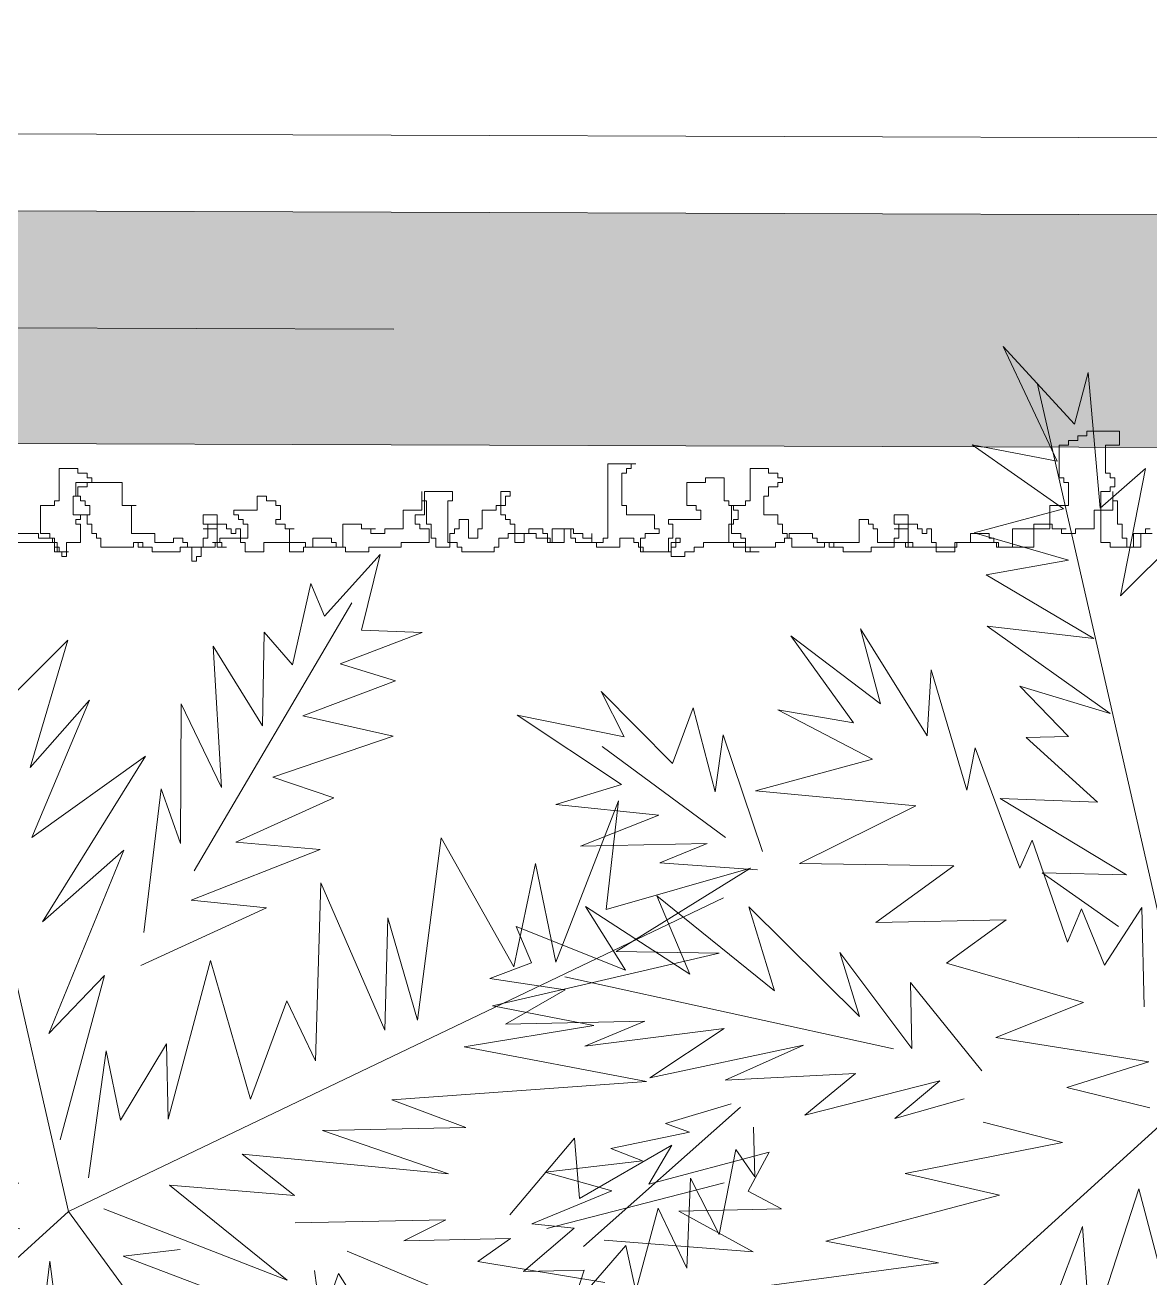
# Model space of a CAD drawing. Header units: metres. Extents: x -8.2 to 55.7, y -13.8 to 30.8.
# Drawn here: x 20.196 to 20.921, y 20.847 to 21.654 of the extents above; entities that cross this region are included whole.
import ezdxf

# ---------------------------------------------------------------- set-up
doc = ezdxf.new("R2010")
doc.units = ezdxf.units.M
doc.header["$LTSCALE"] = 0.001
doc.linetypes.add('CENTER', pattern=[50.8, 31.75, -6.35, 6.35, -6.35])
doc.layers.get('0').update_dxf_attribs({"lineweight": 13, "true_color": 0x000000})
for name, color, linetype, lineweight, true_color in [('Jach-Anotaciones-Hatch-Lum100%', 7, 'Continuous', 13, 0x000000), ('Jach-Anotaciones-Hatch-Lum30%', 7, 'Continuous', 13, 0xb3b3b3), ('JACH-Anotaciones-Lineas-EJES', 7, 'CENTER', 18, 0x666666), ('JACH-Arq-Lineas-Piso', 7, 'Continuous', 13, 0x404040), ('JACH-ArqPaisaje-Vegetación', 9, 'Continuous', 13, 0x808080)]:
    doc.layers.add(name, color=color, linetype=linetype, lineweight=lineweight, true_color=true_color)

# ---------------------------------------------------------------- blocks, each defined once
blk = doc.blocks.new('A$C6CAA186E')
at = {"color": 0}
for p, q in [((0.5885, 1.7324), (0.6502, 1.6011)), ((0.6703, 1.6436), (0.5885, 1.7324)), ((0.6859, 1.7029), (0.6703, 1.6436)), ((0.6997, 1.5475), (0.6859, 1.7029)), ((0.8121, 0.8804), (0.6272, 1.6911)), ((1.1056, 1.5624), (1.1693, 1.6332)), ((1.1693, 1.6332), (1.148, 1.5465)), ((0.553, 1.6201), (0.6577, 1.5466)), ((0.6502, 1.6011), (0.553, 1.6201)), ((1.0689, 1.5069), (1.09, 1.6)), ((1.09, 1.6), (1.1056, 1.5624)), ((0.7514, 1.5928), (0.6997, 1.5475)), ((0.7229, 1.4469), (0.7514, 1.5928)), ((0.9561, 1.2709), (1.1368, 1.5778)), ((0.6577, 1.5466), (0.5552, 1.5191)), ((1.0346, 1.4368), (1.0365, 1.5441)), ((1.0365, 1.5441), (1.0689, 1.5069)), ((1.2175, 1.5438), (1.1235, 1.5081)), ((1.148, 1.5465), (1.2175, 1.5438)), ((0.8115, 1.5351), (0.7229, 1.4469)), ((0.7684, 1.389), (0.8115, 1.5351)), ((0.9877, 1.3663), (0.9779, 1.5281)), ((0.9779, 1.5281), (1.0346, 1.4368)), ((0.5552, 1.5191), (0.6631, 1.4878)), ((1.1235, 1.5081), (1.1871, 1.4884)), ((0.6631, 1.4878), (0.5688, 1.471)), ((1.1871, 1.4884), (1.0806, 1.4483)), ((0.5688, 1.471), (0.6924, 1.3979)), ((0.8362, 1.4662), (0.7684, 1.389)), ((0.7701, 1.3091), (0.8362, 1.4662)), ((0.9407, 1.3022), (0.9415, 1.4621)), ((0.9415, 1.4621), (0.9877, 1.3663)), ((1.0806, 1.4483), (1.1842, 1.4252)), ((1.1842, 1.4252), (1.0464, 1.3781)), ((0.5012, 1.2865), (0.4249, 1.409)), ((0.4249, 1.409), (0.4478, 1.3232)), ((0.5701, 1.4121), (0.7111, 1.312)), ((0.6924, 1.3979), (0.5701, 1.4121)), ((0.3451, 1.401), (0.4167, 1.3015)), ((0.4478, 1.3232), (0.3451, 1.401)), ((0.9006, 1.4023), (0.7701, 1.3091)), ((0.7826, 1.2125), (0.9006, 1.4023)), ((1.0464, 1.3781), (1.1163, 1.3543)), ((0.8986, 1.2003), (0.9183, 1.3648)), ((0.9183, 1.3648), (0.9407, 1.3022)), ((0.5059, 1.3623), (0.5012, 1.2865)), ((0.5467, 1.2243), (0.5059, 1.3623)), ((1.1163, 1.3543), (1.0038, 1.3035)), ((1.4425, 1.3508), (1.3707, 1.1662)), ((1.4284, 1.2263), (1.4425, 1.3508)), ((0.1277, 1.3374), (0.2094, 1.255)), ((0.154, 1.2854), (0.1277, 1.3374)), ((0.6073, 1.3435), (0.6632, 1.2857)), ((0.7111, 1.312), (0.6073, 1.3435)), ((0.0314, 1.3101), (0.154, 1.2854)), ((0.151, 1.2306), (0.0314, 1.3101)), ((0.2094, 1.255), (0.2333, 1.3187)), ((0.2333, 1.3187), (0.2585, 1.2224)), ((0.3301, 1.3165), (0.4386, 1.2599)), ((0.4167, 1.3015), (0.3301, 1.3165)), ((1.2393, 1.3086), (1.2122, 1.0996)), ((1.3224, 1.1609), (1.2393, 1.3086)), ((0.8756, 1.2945), (0.7826, 1.2125)), ((0.7896, 1.0843), (0.8756, 1.2945)), ((1.1007, 1.2951), (0.9526, 1.2372)), ((1.0038, 1.3035), (1.1007, 1.2951)), ((0.2585, 1.2224), (0.2676, 1.2878)), ((0.2676, 1.2878), (0.3125, 1.1541)), ((0.6632, 1.2857), (0.6149, 1.2847)), ((0.6149, 1.2847), (0.6964, 1.2107)), ((1.3473, 1.2793), (1.3224, 1.1609)), ((1.3707, 1.1662), (1.3473, 1.2793)), ((0.2701, 1.17), (0.129, 1.2743)), ((0.5562, 1.2729), (0.5467, 1.2243)), ((0.6075, 1.1351), (0.5562, 1.2729)), ((1.5936, 1.274), (1.4284, 1.2263)), ((1.4399, 1.1782), (1.5936, 1.274)), ((0.4386, 1.2599), (0.3047, 1.2234)), ((1.1015, 1.2572), (1.0954, 1.053)), ((1.1746, 1.0883), (1.1015, 1.2572)), ((0.8121, 0.8804), (1.5628, 1.2397)), ((0.9526, 1.2372), (1.039, 1.2285)), ((0.0757, 1.208), (0.151, 1.2306)), ((0.3047, 1.2234), (0.4882, 1.2062)), ((1.039, 1.2285), (0.8952, 1.1623)), ((0.1938, 1.1958), (0.0757, 1.208)), ((0.4882, 1.2062), (0.3549, 1.1403)), ((0.5848, 1.2146), (0.7298, 1.1272)), ((0.6964, 1.2107), (0.5848, 1.2146)), ((1.1782, 1.2168), (1.1746, 1.0883)), ((1.2122, 1.0996), (1.1782, 1.2168)), ((0.1041, 1.1602), (0.1938, 1.1958)), ((1.5578, 1.1765), (1.4399, 1.1782)), ((0.2492, 1.1633), (0.1041, 1.1602)), ((0.195, 1.1411), (0.2492, 1.1633)), ((0.6216, 1.167), (0.6075, 1.1351)), ((0.662, 1.05), (0.6216, 1.167)), ((0.9751, 1.1682), (0.9264, 0.9862)), ((1.0206, 1.0093), (0.9751, 1.1682)), ((1.2981, 1.1162), (1.5578, 1.1765)), ((0.8534, 1.1509), (0.7896, 1.0843)), ((0.8027, 0.9625), (0.8534, 1.1509)), ((0.3067, 1.1329), (0.195, 1.1411)), ((0.3549, 1.1403), (0.5317, 1.1377)), ((0.5317, 1.1377), (0.4426, 1.0727)), ((0.7298, 1.1272), (0.6329, 1.1294)), ((0.6329, 1.1294), (0.7205, 1.0681)), ((1.0624, 1.1217), (1.0206, 1.0093)), ((1.0954, 1.053), (1.0624, 1.1217)), ((1.4144, 1.0934), (1.2981, 1.1162)), ((0.1916, 1.1031), (0.2293, 1.0134)), ((0.3265, 0.9945), (0.1916, 1.1031)), ((1.2655, 1.0692), (1.4144, 1.0934)), ((0.2293, 1.0134), (0.1098, 1.0909)), ((0.1098, 1.0909), (0.1555, 1.0182)), ((0.2971, 1.0906), (0.3265, 0.9945)), ((0.4239, 0.965), (0.2971, 1.0906)), ((0.678, 1.0882), (0.662, 1.05)), ((0.7046, 1.0236), (0.678, 1.0882)), ((0.7474, 1.0897), (0.7046, 1.0236)), ((0.7498, 0.9761), (0.7474, 1.0897)), ((0.0303, 1.0681), (0.048, 1.0264)), ((0.1555, 1.0182), (0.0303, 1.0681)), ((0.4426, 1.0727), (0.592, 1.0759)), ((0.592, 1.0759), (0.5236, 1.026)), ((0.8552, 1.0647), (0.8352, 0.919)), ((0.8717, 0.9851), (0.8552, 1.0647)), ((0.9245, 1.0725), (0.8717, 0.9851)), ((0.9264, 0.9862), (0.9245, 1.0725)), ((1.4747, 1.0295), (1.2655, 1.0692)), ((0.4836, 0.9284), (0.4013, 1.0382)), ((0.4013, 1.0382), (0.4239, 0.965)), ((0.048, 1.0264), (0, 1.0085)), ((0.5236, 1.026), (0.6803, 0.981)), ((1.1826, 1.0085), (1.4747, 1.0295)), ((0, 1.0085), (0.0866, 0.9957)), ((0.4626, 0.9279), (0.0862, 1.0104)), ((1.2675, 0.9767), (1.1826, 1.0085)), ((0.0866, 0.9957), (0.0179, 0.9563)), ((0.482, 1.0041), (0.4836, 0.9284)), ((0.5641, 0.9027), (0.482, 1.0041)), ((0.6803, 0.981), (0.5801, 0.941)), ((1.1034, 0.9732), (1.2675, 0.9767)), ((1.2475, 0.9236), (1.1034, 0.9732)), ((1.318, 0.8767), (1.3919, 0.9646)), ((1.3919, 0.9646), (1.3976, 0.8953)), ((0.0179, 0.9563), (0.1778, 0.9597)), ((0.1778, 0.9597), (0.109, 0.9309)), ((0.109, 0.9309), (0.2685, 0.9511)), ((0.2685, 0.9511), (0.1834, 0.8946)), ((1.3976, 0.8953), (1.5036, 0.9565)), ((1.5036, 0.9565), (1.4772, 0.9117)), ((1.4772, 0.9117), (1.6153, 0.9483)), ((1.6153, 0.9483), (1.591, 0.9036)), ((0.5801, 0.941), (0.7554, 0.9131)), ((1.0114, 0.946), (1.2475, 0.9236)), ((1.0713, 0.8988), (1.0114, 0.946)), ((0.1834, 0.8946), (0.3594, 0.932)), ((0.3594, 0.932), (0.2697, 0.8922)), ((0.7554, 0.9131), (0.6613, 0.8838)), ((0.928, 0.9105), (1.0713, 0.8988)), ((1.0629, 0.8019), (0.928, 0.9105)), ((1.3604, 0.8608), (1.5634, 0.9135)), ((0.2697, 0.8922), (0.419, 0.8996)), ((0.419, 0.8996), (0.3611, 0.8521)), ((0.3611, 0.8521), (0.5159, 0.8912)), ((0.5159, 0.8912), (0.4643, 0.848)), ((1.591, 0.9036), (1.6293, 0.8834)), ((0.8121, 0.8804), (0.1853, 0.3118)), ((0.6613, 0.8838), (0.7565, 0.8605)), ((0.8121, 0.8804), (1.2074, 0.3399)), ((0.8528, 0.8836), (1.0629, 0.8019)), ((1.6293, 0.8834), (1.5115, 0.8809)), ((1.5115, 0.8809), (1.5967, 0.8343)), ((0.2766, 0.865), (0.2013, 0.8424)), ((0.4643, 0.848), (0.5437, 0.8707)), ((1.072, 0.8673), (1.2445, 0.871)), ((1.2445, 0.871), (1.1966, 0.8468)), ((0.2872, 0.8611), (0.1076, 0.7015)), ((1.1966, 0.8468), (1.3186, 0.8494)), ((1.3186, 0.8494), (1.2812, 0.8233)), ((1.5967, 0.8343), (1.4259, 0.8475)), ((0.2013, 0.8424), (0.2289, 0.8325)), ((0.3037, 0.7814), (0.3024, 0.8382)), ((0.5654, 0.8438), (0.6563, 0.8205)), ((0.875, 0.8294), (0.9401, 0.8371)), ((1.1316, 0.8349), (1.5053, 0.6787)), ((0.2289, 0.8325), (0.1388, 0.8137)), ((0.6563, 0.8205), (0.4761, 0.7851)), ((0.7712, 0.6631), (0.791, 0.8234)), ((0.791, 0.8234), (0.8037, 0.7206)), ((1.0214, 0.7736), (0.875, 0.8294)), ((1.2812, 0.8233), (1.427, 0.7991)), ((0.1388, 0.8137), (0.1749, 0.7997)), ((0.263, 0.7153), (0.2819, 0.8125)), ((0.2819, 0.8125), (0.3037, 0.7814)), ((1.1018, 0.7543), (1.0942, 0.813)), ((1.1216, 0.8094), (1.1018, 0.7543)), ((1.1826, 0.7139), (1.1216, 0.8094)), ((0.1749, 0.7997), (0.0637, 0.7868)), ((0.0637, 0.7868), (0.1399, 0.7653)), ((0.2259, 0.6767), (0.23, 0.7799)), ((0.23, 0.7799), (0.263, 0.7153)), ((0.4761, 0.7851), (0.584, 0.7601)), ((0.1399, 0.7653), (0.0481, 0.7276)), ((0.6885, 0.5961), (0.7437, 0.7677)), ((0.7437, 0.7677), (0.7712, 0.6631)), ((0.584, 0.7601), (0.3852, 0.7074)), ((0.1676, 0.6502), (0.1929, 0.7454)), ((0.1929, 0.7454), (0.2259, 0.6767)), ((0.0966, 0.7223), (0.0387, 0.6727)), ((0.0481, 0.7276), (0.0966, 0.7223)), ((0.6097, 0.5418), (0.6794, 0.7242)), ((0.6794, 0.7242), (0.6885, 0.5961)), ((0.3852, 0.7074), (0.5141, 0.6828)), ((0.0943, 0.6318), (0.1559, 0.7025)), ((0.1559, 0.7025), (0.1676, 0.6502)), ((0.5141, 0.6828), (0.2917, 0.6528)), ((0.0387, 0.6727), (0.1081, 0.6742)), ((0.1081, 0.6742), (0.0943, 0.6318))]:
    blk.add_line(p, q, dxfattribs=at)
blk = doc.blocks.new('A$C686239C3')
at = {"linetype": 'Continuous'}
for p, q in [((0.0357, 2.8177), (0.0357, 2.7818)), ((0.0437, 2.7938), (0.0676, 2.7938)), ((0.0437, 2.7858), (0.0437, 2.7938)), ((0.0676, 2.7938), (0.0676, 2.7818)), ((0.0277, 2.7818), (0.0277, 2.7698)), ((0.0357, 2.7818), (0.0277, 2.7818)), ((0.0277, 2.7778), (0.0317, 2.7778)), ((0.0277, 2.7698), (0.0277, 2.7778)), ((0.0317, 2.7818), (0.0397, 2.7818)), ((0.0317, 2.7778), (0.0317, 2.7818)), ((0.0397, 2.7858), (0.0437, 2.7858)), ((0.0397, 2.7818), (0.0397, 2.7858)), ((0.0676, 2.7818), (0.0716, 2.7818)), ((0.0716, 2.7818), (0.0716, 2.7778)), ((0.0716, 2.7778), (0.0995, 2.7778)), ((0.0995, 2.7778), (0.0995, 2.7618)), ((0.0596, 2.7658), (0.0596, 2.7538)), ((0.0756, 2.7658), (0.0596, 2.7658)), ((0.0756, 2.7618), (0.0756, 2.7658)), ((0.0836, 2.7618), (0.0756, 2.7618)), ((0.0836, 2.7538), (0.0836, 2.7618)), ((0.0955, 2.7618), (0.0955, 2.7538)), ((0.0995, 2.7618), (0.0955, 2.7618)), ((0.0397, 2.7458), (0.0397, 2.7418)), ((0.0437, 2.7458), (0.0397, 2.7458)), ((0.0437, 2.7498), (0.0437, 2.7458)), ((0.0516, 2.7498), (0.0437, 2.7498)), ((0.0516, 2.7538), (0.0516, 2.7498)), ((0.0596, 2.7538), (0.0516, 2.7538)), ((0.0875, 2.7538), (0.0836, 2.7538)), ((0.0875, 2.7498), (0.0875, 2.7538)), ((0.0915, 2.7498), (0.0875, 2.7498)), ((0.0915, 2.7538), (0.0915, 2.7498)), ((0.0955, 2.7538), (0.0915, 2.7538)), ((0.0317, 2.7418), (0.0317, 2.7138)), ((0.0397, 2.7418), (0.0317, 2.7418)), ((0.0317, 2.7138), (0.0357, 2.7138)), ((0.0357, 2.7138), (0.0357, 2.7098)), ((0.0317, 2.7098), (0.0317, 2.7058)), ((0.0357, 2.7098), (0.0317, 2.7098)), ((0.0317, 2.7098), (0.0357, 2.7098)), ((0.0317, 2.7058), (0.0317, 2.7098)), ((0.0317, 2.7058), (0.0317, 2.6978)), ((0.0357, 2.7058), (0.0317, 2.7058)), ((0.0357, 2.7098), (0.0357, 2.7058)), ((0.0277, 2.6978), (0.0277, 2.6739)), ((0.0317, 2.6978), (0.0277, 2.6978)), ((0.0277, 2.6739), (0.0317, 2.6739)), ((0.0317, 2.6739), (0.0317, 2.6539)), ((0.0317, 2.6539), (0.0397, 2.6539)), ((0.0397, 2.6539), (0.0397, 2.6499)), ((0.0397, 2.6499), (0.0476, 2.6499)), ((0.0476, 2.6539), (0.0476, 2.6499)), ((0.0476, 2.6499), (0.0476, 2.6539)), ((0.0476, 2.6499), (0.0516, 2.6499)), ((0.0476, 2.6419), (0.0476, 2.6499)), ((0.0476, 2.6499), (0.0516, 2.6499)), ((0.0516, 2.6539), (0.0596, 2.6539)), ((0.0516, 2.6499), (0.0516, 2.6539)), ((0.0516, 2.6499), (0.0516, 2.6419)), ((0.0596, 2.6539), (0.0596, 2.6419)), ((0.0317, 2.6419), (0.0317, 2.6339)), ((0.0357, 2.6419), (0.0317, 2.6419)), ((0.0317, 2.6379), (0.0357, 2.6379)), ((0.0317, 2.6339), (0.0317, 2.6379)), ((0.0357, 2.6459), (0.0357, 2.6419)), ((0.0357, 2.6419), (0.0357, 2.6459)), ((0.0357, 2.6419), (0.0476, 2.6419)), ((0.0357, 2.6379), (0.0357, 2.6419)), ((0.0516, 2.6419), (0.0357, 2.6419)), ((0.0516, 2.6419), (0.0516, 2.6339)), ((0.0596, 2.6419), (0.0516, 2.6419)), ((0.0437, 2.6299), (0.0437, 2.6259)), ((0.0476, 2.6299), (0.0437, 2.6299)), ((0.0476, 2.6339), (0.0476, 2.6299)), ((0.0516, 2.6339), (0.0476, 2.6339)), ((0.0277, 2.6179), (0.0277, 2.6019)), ((0.0357, 2.6179), (0.0277, 2.6179)), ((0.0357, 2.6219), (0.0357, 2.6179)), ((0.0476, 2.6219), (0.0357, 2.6219)), ((0.0437, 2.6259), (0.0476, 2.6259)), ((0.0476, 2.6259), (0.0476, 2.6219)), ((0.0277, 2.6019), (0.0357, 2.6019)), ((0.0357, 2.6019), (0.0357, 2.5659)), ((0.0317, 2.5659), (0.0317, 2.534)), ((0.0357, 2.5659), (0.0317, 2.5659)), ((0.0317, 2.534), (0.0516, 2.534)), ((0.0516, 2.534), (0.0516, 2.518)), ((0.0437, 2.51), (0.0437, 2.498)), ((0.0476, 2.51), (0.0437, 2.51)), ((0.0476, 2.518), (0.0476, 2.506)), ((0.0516, 2.518), (0.0476, 2.518)), ((0.0476, 2.506), (0.0476, 2.51)), ((0.0437, 2.498), (0.0476, 2.498)), ((0.0476, 2.498), (0.0476, 2.482)), ((0.0476, 2.482), (0.0636, 2.482)), ((0.0636, 2.482), (0.0636, 2.466)), ((0.0636, 2.466), (0.0796, 2.466)), ((0.0716, 2.466), (0.0716, 2.462)), ((0.0796, 2.466), (0.0716, 2.466)), ((0.0397, 2.458), (0.0397, 2.454)), ((0.0516, 2.458), (0.0397, 2.458)), ((0.0516, 2.462), (0.0516, 2.458)), ((0.0716, 2.462), (0.0516, 2.462)), ((0.0317, 2.454), (0.0317, 2.442)), ((0.0397, 2.454), (0.0317, 2.454)), ((0.0317, 2.442), (0.0437, 2.442)), ((0.0437, 2.442), (0.0437, 2.438)), ((0.0437, 2.438), (0.0476, 2.438)), ((0.0476, 2.438), (0.0476, 2.434)), ((0.0476, 2.434), (0.0556, 2.434)), ((0.0556, 2.434), (0.0556, 2.426)), ((0.0397, 2.426), (0.0397, 2.418)), ((0.0556, 2.426), (0.0397, 2.426)), ((0.0397, 2.418), (0.0476, 2.418)), ((0.0476, 2.418), (0.0476, 2.4141)), ((0.0476, 2.4141), (0.0636, 2.4141)), ((0.0636, 2.4141), (0.0636, 2.4021)), ((0.0636, 2.4021), (0.0676, 2.4021)), ((0.0676, 2.4021), (0.0676, 2.3941)), ((0.0516, 2.3901), (0.0516, 2.3861)), ((0.0556, 2.3901), (0.0516, 2.3901)), ((0.0556, 2.3941), (0.0556, 2.3901)), ((0.0596, 2.3941), (0.0556, 2.3941)), ((0.0596, 2.3981), (0.0596, 2.3941)), ((0.0796, 2.3981), (0.0596, 2.3981)), ((0.0676, 2.3941), (0.0756, 2.3941)), ((0.0756, 2.3941), (0.0756, 2.3901)), ((0.0756, 2.3901), (0.0796, 2.3901)), ((0.0796, 2.3901), (0.0796, 2.3981)), ((0.0357, 2.3861), (0.0357, 2.3781)), ((0.0516, 2.3861), (0.0357, 2.3861)), ((0.0357, 2.3781), (0.0437, 2.3781)), ((0.0437, 2.3781), (0.0437, 2.3741)), ((0.0437, 2.3741), (0.0476, 2.3741)), ((0.0476, 2.3741), (0.0476, 2.3621)), ((0.0357, 2.3581), (0.0357, 2.3541)), ((0.0437, 2.3581), (0.0357, 2.3581)), ((0.0437, 2.3621), (0.0437, 2.3581)), ((0.0476, 2.3621), (0.0437, 2.3621)), ((0.0357, 2.3541), (0.0476, 2.3541)), ((0.0476, 2.3541), (0.0476, 2.3381)), ((0.0397, 2.3381), (0.0397, 2.3341)), ((0.0476, 2.3381), (0.0397, 2.3381)), ((0.0357, 2.3341), (0.0357, 2.3101)), ((0.0397, 2.3341), (0.0357, 2.3341)), ((0.0357, 2.3101), (0.0397, 2.3101)), ((0.0397, 2.3101), (0.0397, 2.3061)), ((0.0397, 2.3061), (0.1035, 2.3061)), ((0.1035, 2.3061), (0.1035, 2.2822)), ((0.0676, 2.2941), (0.0676, 2.2901)), ((0.0955, 2.2941), (0.0676, 2.2941)), ((0.0955, 2.2901), (0.0955, 2.2941)), ((0.0596, 2.2901), (0.0596, 2.2662)), ((0.0676, 2.2901), (0.0596, 2.2901)), ((0.0995, 2.2901), (0.0955, 2.2901)), ((0.0995, 2.2862), (0.0995, 2.2901)), ((0.1035, 2.2862), (0.0995, 2.2862)), ((0.1035, 2.2822), (0.1035, 2.2862)), ((0.0277, 2.2782), (0.0277, 2.2542)), ((0.0397, 2.2782), (0.0277, 2.2782)), ((0.0397, 2.2742), (0.0397, 2.2782)), ((0.0437, 2.2742), (0.0397, 2.2742)), ((0.0437, 2.2622), (0.0437, 2.2742)), ((0.0476, 2.2622), (0.0437, 2.2622)), ((0.0476, 2.2662), (0.0476, 2.2622)), ((0.0596, 2.2662), (0.0476, 2.2662)), ((0.0277, 2.2542), (0.0397, 2.2542)), ((0.0397, 2.2542), (0.0397, 2.2502)), ((0.0397, 2.2502), (0.0516, 2.2502)), ((0.0516, 2.2542), (0.0556, 2.2542)), ((0.0516, 2.2502), (0.0516, 2.2542)), ((0.0556, 2.2542), (0.0556, 2.2262)), ((0.0636, 2.2302), (0.0676, 2.2302)), ((0.0636, 2.2262), (0.0636, 2.2302)), ((0.0676, 2.2382), (0.0875, 2.2382)), ((0.0676, 2.2302), (0.0676, 2.2382)), ((0.0875, 2.2382), (0.0875, 2.2222)), ((0.0556, 2.2262), (0.0636, 2.2262)), ((0.0875, 2.2222), (0.0915, 2.2222)), ((0.0915, 2.2222), (0.0915, 2.2062)), ((0.0317, 2.1982), (0.0317, 2.1622)), ((0.0357, 2.1982), (0.0317, 2.1982)), ((0.0357, 2.2022), (0.0357, 2.1982)), ((0.0516, 2.2022), (0.0357, 2.2022)), ((0.0516, 2.1982), (0.0516, 2.2022)), ((0.0556, 2.1982), (0.0516, 2.1982)), ((0.0556, 2.1942), (0.0556, 2.1982)), ((0.0636, 2.1982), (0.0636, 2.1942)), ((0.0676, 2.1982), (0.0636, 2.1982)), ((0.0676, 2.2022), (0.0676, 2.1982)), ((0.0716, 2.2022), (0.0676, 2.2022)), ((0.0716, 2.2062), (0.0716, 2.2022)), ((0.0915, 2.2062), (0.0716, 2.2062)), ((0.0636, 2.1942), (0.0556, 2.1942)), ((0.0317, 2.1622), (0.0357, 2.1622)), ((0.0357, 2.1622), (0.0357, 2.1543)), ((0.0357, 2.1543), (0.0397, 2.1543)), ((0.0397, 2.1543), (0.0397, 2.1503)), ((0.0397, 2.1503), (0.0437, 2.1503)), ((0.0437, 2.1503), (0.0437, 2.1303)), ((0.0357, 2.1263), (0.0357, 2.0903)), ((0.0397, 2.1263), (0.0357, 2.1263)), ((0.0397, 2.1303), (0.0397, 2.1263)), ((0.0437, 2.1303), (0.0397, 2.1303)), ((0.0357, 2.0903), (0.0556, 2.0903)), ((0.0556, 2.0903), (0.0556, 2.0823)), ((0.0476, 2.0783), (0.0476, 2.0743)), ((0.0516, 2.0783), (0.0476, 2.0783)), ((0.0516, 2.0823), (0.0516, 2.0783)), ((0.0556, 2.0823), (0.0516, 2.0823)), ((0.0357, 2.0743), (0.0357, 2.0503)), ((0.0476, 2.0743), (0.0357, 2.0743)), ((0.0317, 2.0503), (0.0317, 2.0064)), ((0.0357, 2.0503), (0.0317, 2.0503)), ((0.0317, 2.0064), (0.0357, 2.0064)), ((0.0357, 2.0064), (0.0357, 1.9944)), ((0.0357, 1.9944), (0.0437, 1.9944)), ((0.0437, 1.9944), (0.0437, 1.9784)), ((0.0317, 1.9704), (0.0317, 1.9584)), ((0.0357, 1.9704), (0.0317, 1.9704)), ((0.0357, 1.9744), (0.0357, 1.9704)), ((0.0397, 1.9744), (0.0357, 1.9744)), ((0.0397, 1.9784), (0.0397, 1.9744)), ((0.0437, 1.9784), (0.0397, 1.9784)), ((0.0317, 1.9584), (0.0476, 1.9584)), ((0.0476, 1.9584), (0.0476, 1.9264)), ((0.0476, 1.9264), (0.0676, 1.9264)), ((0.0676, 1.9264), (0.0676, 1.9104)), ((0.0915, 1.9184), (0.1195, 1.9184)), ((0.0915, 1.9144), (0.0915, 1.9184)), ((0.1195, 1.9184), (0.1195, 1.9104)), ((0.0676, 1.9104), (0.0875, 1.9104)), ((0.0875, 1.9144), (0.0915, 1.9144)), ((0.0875, 1.9104), (0.0875, 1.9144)), ((0.1195, 1.9104), (0.1235, 1.9104)), ((0.1235, 1.9104), (0.1235, 1.9024)), ((0.1235, 1.9024), (0.1274, 1.9024)), ((0.1274, 1.9024), (0.1274, 1.8945)), ((0.1274, 1.8945), (0.1314, 1.8945)), ((0.1314, 1.8945), (0.1314, 1.8665)), ((0.0317, 1.8745), (0.0317, 1.8545)), ((0.0357, 1.8745), (0.0317, 1.8745)), ((0.0357, 1.8825), (0.0357, 1.8745)), ((0.0796, 1.8825), (0.0357, 1.8825)), ((0.0796, 1.8745), (0.0796, 1.8825)), ((0.0836, 1.8745), (0.0796, 1.8745)), ((0.0836, 1.8705), (0.0836, 1.8745)), ((0.0915, 1.8745), (0.0915, 1.8705)), ((0.0955, 1.8745), (0.0915, 1.8745)), ((0.0955, 1.8785), (0.0955, 1.8745)), ((0.1195, 1.8785), (0.0955, 1.8785)), ((0.1195, 1.8665), (0.1195, 1.8785)), ((0.0915, 1.8705), (0.0836, 1.8705)), ((0.1314, 1.8665), (0.1195, 1.8665)), ((0.0317, 1.8545), (0.0437, 1.8545)), ((0.0437, 1.8545), (0.0437, 1.8385)), ((0.0437, 1.0951), (0.0437, 1.0711)), ((0.0437, 1.0711), (0.0397, 1.0711)), ((0.0397, 1.0711), (0.0397, 1.0591)), ((0.0357, 1.0551), (0.0277, 1.0551)), ((0.0277, 1.0551), (0.0277, 1.0511)), ((0.0397, 1.0591), (0.0357, 1.0591)), ((0.0357, 1.0591), (0.0357, 1.0551)), ((0.0277, 1.0511), (0.0237, 1.0511)), ((0.0237, 1.0511), (0.0237, 1.0471)), ((0.0237, 1.0471), (0.0357, 1.0471)), ((0.0357, 1.0471), (0.0357, 1.0351)), ((0.0357, 1.0351), (0.0516, 1.0351)), ((0.0516, 1.0351), (0.0516, 1.0391)), ((0.0516, 1.0391), (0.0556, 1.0391)), ((0.0556, 1.0391), (0.0556, 1.0351)), ((0.0556, 1.0351), (0.0596, 1.0351)), ((0.0596, 1.0351), (0.0596, 1.0271)), ((0.0716, 1.0311), (0.0716, 1.0351)), ((0.0716, 1.0351), (0.0756, 1.0351)), ((0.0756, 1.0351), (0.0756, 1.0391)), ((0.0756, 1.0391), (0.0875, 1.0391)), ((0.0875, 1.0391), (0.0875, 0.9991)), ((0.0596, 1.0271), (0.0676, 1.0271)), ((0.0676, 1.0271), (0.0676, 1.0311)), ((0.0676, 1.0311), (0.0716, 1.0311)), ((0.0676, 0.9911), (0.0437, 0.9911)), ((0.0437, 0.9911), (0.0437, 0.9712)), ((0.0875, 0.9991), (0.0676, 0.9991)), ((0.0676, 0.9991), (0.0676, 0.9872)), ((0.0676, 0.9872), (0.0676, 0.9911)), ((0.0437, 0.9712), (0.0357, 0.9712)), ((0.0357, 0.9712), (0.0357, 0.9552)), ((0.0357, 0.9552), (0.0397, 0.9552)), ((0.0397, 0.9552), (0.0397, 0.9472)), ((0.0317, 0.9392), (0.0197, 0.9392)), ((0.0197, 0.9392), (0.0197, 0.9352)), ((0.0357, 0.9432), (0.0317, 0.9432)), ((0.0317, 0.9432), (0.0317, 0.9392)), ((0.0397, 0.9472), (0.0357, 0.9472)), ((0.0357, 0.9472), (0.0357, 0.9432)), ((0.0197, 0.9352), (0.0237, 0.9352)), ((0.0237, 0.9352), (0.0237, 0.9312)), ((0.0237, 0.9312), (0.0317, 0.9312)), ((0.0317, 0.9312), (0.0317, 0.9192)), ((0.0317, 0.9192), (0.0357, 0.9192)), ((0.0357, 0.9192), (0.0357, 0.9152)), ((0.0357, 0.9152), (0.0397, 0.9152)), ((0.0397, 0.9152), (0.0397, 0.8912)), ((0.0516, 0.8912), (0.0516, 0.8952)), ((0.0516, 0.8952), (0.0556, 0.8952)), ((0.0556, 0.8952), (0.0556, 0.8992)), ((0.0556, 0.8992), (0.0596, 0.8992)), ((0.0596, 0.8992), (0.0596, 0.9032)), ((0.0596, 0.9032), (0.0636, 0.9032)), ((0.0636, 0.9032), (0.0636, 0.8832)), ((0.0397, 0.8912), (0.0516, 0.8912)), ((0.0636, 0.8832), (0.0756, 0.8832)), ((0.0756, 0.8832), (0.0756, 0.8752)), ((0.0756, 0.8752), (0.0716, 0.8752)), ((0.0716, 0.8752), (0.0716, 0.8672)), ((0.0556, 0.8672), (0.0516, 0.8672)), ((0.0516, 0.8672), (0.0516, 0.8592)), ((0.0556, 0.8632), (0.0556, 0.8672)), ((0.0676, 0.8632), (0.0556, 0.8632)), ((0.0716, 0.8672), (0.0676, 0.8672)), ((0.0676, 0.8672), (0.0676, 0.8632)), ((0.0476, 0.8553), (0.0277, 0.8553)), ((0.0277, 0.8553), (0.0277, 0.8433)), ((0.0516, 0.8592), (0.0476, 0.8592)), ((0.0476, 0.8592), (0.0476, 0.8513)), ((0.0476, 0.8513), (0.0476, 0.8553)), ((0.0277, 0.8433), (0.0317, 0.8433)), ((0.0317, 0.8433), (0.0317, 0.8353)), ((0.0317, 0.8353), (0.0397, 0.8353)), ((0.0397, 0.8353), (0.0397, 0.8193)), ((0.0397, 0.8193), (0.0357, 0.8193)), ((0.0357, 0.8193), (0.0357, 0.8153)), ((0.0357, 0.8153), (0.0317, 0.8153)), ((0.0317, 0.8153), (0.0317, 0.8073)), ((0.0317, 0.8073), (0.0277, 0.8073)), ((0.0277, 0.8073), (0.0277, 0.7873)), ((0.0277, 0.7873), (0.0317, 0.7873)), ((0.0317, 0.7873), (0.0317, 0.7593)), ((0.0317, 0.7593), (0.0357, 0.7593)), ((0.0357, 0.7593), (0.0357, 0.7353)), ((0.0476, 0.7353), (0.0476, 0.7433)), ((0.0476, 0.7433), (0.0516, 0.7433)), ((0.0516, 0.7433), (0.0516, 0.7473)), ((0.0516, 0.7473), (0.0596, 0.7473)), ((0.0596, 0.7473), (0.0596, 0.7393)), ((0.0357, 0.7353), (0.0476, 0.7353)), ((0.0596, 0.7393), (0.0796, 0.7393)), ((0.0796, 0.7393), (0.0796, 0.7154)), ((0.0357, 0.7114), (0.0317, 0.7114)), ((0.0317, 0.7114), (0.0317, 0.7074)), ((0.0716, 0.7194), (0.0357, 0.7194)), ((0.0357, 0.7194), (0.0357, 0.7114)), ((0.0716, 0.7154), (0.0716, 0.7194)), ((0.0796, 0.7154), (0.0716, 0.7154)), ((0.0317, 0.7074), (0.0277, 0.7074)), ((0.0277, 0.7074), (0.0277, 0.6794)), ((0.0277, 0.6794), (0.0317, 0.6794)), ((0.0317, 0.6794), (0.0317, 0.6754)), ((0.0317, 0.6754), (0.0397, 0.6754)), ((0.0397, 0.6754), (0.0397, 0.6674)), ((0.0397, 0.6674), (0.0437, 0.6674)), ((0.0437, 0.6674), (0.0437, 0.6434)), ((0.0437, 0.6434), (0.0397, 0.6434)), ((0.0397, 0.6434), (0.0397, 0.6314)), ((0.0397, 0.6314), (0.0357, 0.6314)), ((0.0357, 0.6314), (0.0357, 0.6194)), ((0.0357, 0.6194), (0.0476, 0.6194)), ((0.0476, 0.6194), (0.0476, 0.6114)), ((0.0437, 0.6034), (0.0397, 0.6034)), ((0.0397, 0.6034), (0.0397, 0.5955)), ((0.0476, 0.6114), (0.0437, 0.6114)), ((0.0437, 0.6114), (0.0437, 0.6034)), ((0.0437, 0.5955), (0.0357, 0.5955)), ((0.0357, 0.5955), (0.0357, 0.5915)), ((0.0397, 0.5955), (0.0437, 0.5955)), ((0.0357, 0.5915), (0.0317, 0.5915)), ((0.0317, 0.5915), (0.0317, 0.5715)), ((0.0317, 0.5715), (0.0397, 0.5715)), ((0.0397, 0.5715), (0.0397, 0.5595)), ((0.0317, 0.5515), (0.0277, 0.5515)), ((0.0277, 0.5515), (0.0277, 0.5275)), ((0.0357, 0.5555), (0.0317, 0.5555)), ((0.0317, 0.5555), (0.0317, 0.5515)), ((0.0397, 0.5595), (0.0357, 0.5595)), ((0.0357, 0.5595), (0.0357, 0.5555)), ((0.0317, 0.5275), (0.0237, 0.5275)), ((0.0237, 0.5275), (0.0237, 0.5155)), ((0.0277, 0.5275), (0.0357, 0.5275)), ((0.0317, 0.5235), (0.0317, 0.5275)), ((0.0397, 0.5235), (0.0317, 0.5235)), ((0.0357, 0.5275), (0.0357, 0.5195)), ((0.0357, 0.5195), (0.0397, 0.5195)), ((0.0397, 0.5195), (0.0397, 0.5235)), ((0.0237, 0.5155), (0.0277, 0.5155)), ((0.0277, 0.5155), (0.0277, 0.5075)), ((0.0277, 0.5075), (0.0317, 0.5075)), ((0.0317, 0.5075), (0.0317, 0.4995)), ((0.0317, 0.4995), (0.0357, 0.4995)), ((0.0357, 0.4995), (0.0357, 0.4636)), ((0.0437, 0.4676), (0.0437, 0.4755)), ((0.0437, 0.4755), (0.0676, 0.4755)), ((0.0676, 0.4755), (0.0676, 0.4636)), ((0.0357, 0.4636), (0.0277, 0.4636)), ((0.0277, 0.4636), (0.0277, 0.4516)), ((0.0317, 0.4596), (0.0317, 0.4636)), ((0.0317, 0.4636), (0.0397, 0.4636)), ((0.0397, 0.4636), (0.0397, 0.4676)), ((0.0397, 0.4676), (0.0437, 0.4676)), ((0.0676, 0.4636), (0.0716, 0.4636)), ((0.0716, 0.4636), (0.0716, 0.4596)), ((0.0277, 0.4516), (0.0277, 0.4596)), ((0.0277, 0.4596), (0.0317, 0.4596)), ((0.0716, 0.4596), (0.0995, 0.4596)), ((0.0995, 0.4596), (0.0995, 0.4436)), ((0.0756, 0.4476), (0.0596, 0.4476)), ((0.0596, 0.4476), (0.0596, 0.4356)), ((0.0756, 0.4436), (0.0756, 0.4476)), ((0.0836, 0.4436), (0.0756, 0.4436)), ((0.0836, 0.4356), (0.0836, 0.4436)), ((0.0995, 0.4436), (0.0955, 0.4436)), ((0.0955, 0.4436), (0.0955, 0.4356)), ((0.0516, 0.4316), (0.0437, 0.4316)), ((0.0437, 0.4316), (0.0437, 0.4276)), ((0.0596, 0.4356), (0.0516, 0.4356)), ((0.0516, 0.4356), (0.0516, 0.4316)), ((0.0875, 0.4356), (0.0836, 0.4356)), ((0.0875, 0.4316), (0.0875, 0.4356)), ((0.0915, 0.4316), (0.0875, 0.4316)), ((0.0955, 0.4356), (0.0915, 0.4356)), ((0.0915, 0.4356), (0.0915, 0.4316)), ((0.0397, 0.4236), (0.0317, 0.4236)), ((0.0317, 0.4236), (0.0317, 0.3956)), ((0.0437, 0.4276), (0.0397, 0.4276)), ((0.0397, 0.4276), (0.0397, 0.4236)), ((0.0317, 0.3956), (0.0357, 0.3956)), ((0.0357, 0.3916), (0.0317, 0.3916)), ((0.0317, 0.3916), (0.0317, 0.3876)), ((0.0317, 0.3876), (0.0317, 0.3916)), ((0.0317, 0.3916), (0.0357, 0.3916)), ((0.0357, 0.3876), (0.0317, 0.3876)), ((0.0317, 0.3876), (0.0317, 0.3796)), ((0.0357, 0.3956), (0.0357, 0.3916)), ((0.0357, 0.3916), (0.0357, 0.3876)), ((0.0317, 0.3796), (0.0277, 0.3796)), ((0.0277, 0.3796), (0.0277, 0.3556)), ((0.0277, 0.3556), (0.0317, 0.3556)), ((0.0317, 0.3556), (0.0317, 0.3357)), ((0.0317, 0.3357), (0.0397, 0.3357)), ((0.0397, 0.3357), (0.0397, 0.3317)), ((0.0476, 0.3317), (0.0476, 0.3357)), ((0.0476, 0.3357), (0.0476, 0.3317)), ((0.0516, 0.3317), (0.0516, 0.3357)), ((0.0516, 0.3357), (0.0596, 0.3357)), ((0.0596, 0.3357), (0.0596, 0.3237)), ((0.0357, 0.3237), (0.0317, 0.3237)), ((0.0317, 0.3237), (0.0317, 0.3157)), ((0.0357, 0.3237), (0.0357, 0.3277)), ((0.0357, 0.3277), (0.0357, 0.3237)), ((0.0516, 0.3237), (0.0357, 0.3237)), ((0.0357, 0.3197), (0.0357, 0.3237)), ((0.0357, 0.3237), (0.0476, 0.3237)), ((0.0397, 0.3317), (0.0476, 0.3317)), ((0.0476, 0.3317), (0.0516, 0.3317)), ((0.0476, 0.3237), (0.0476, 0.3317)), ((0.0476, 0.3317), (0.0516, 0.3317)), ((0.0516, 0.3317), (0.0516, 0.3237)), ((0.0596, 0.3237), (0.0516, 0.3237)), ((0.0516, 0.3237), (0.0516, 0.3157)), ((0.0317, 0.3157), (0.0317, 0.3197)), ((0.0317, 0.3197), (0.0357, 0.3197)), ((0.0516, 0.3157), (0.0476, 0.3157)), ((0.0476, 0.3157), (0.0476, 0.3117)), ((0.0476, 0.3037), (0.0357, 0.3037)), ((0.0357, 0.3037), (0.0357, 0.2997)), ((0.0476, 0.3117), (0.0437, 0.3117)), ((0.0437, 0.3117), (0.0437, 0.3077)), ((0.0437, 0.3077), (0.0476, 0.3077)), ((0.0476, 0.3077), (0.0476, 0.3037)), ((0.0357, 0.2997), (0.0277, 0.2997)), ((0.0277, 0.2997), (0.0277, 0.2837)), ((0.0277, 0.2837), (0.0357, 0.2837)), ((0.0357, 0.2837), (0.0357, 0.2477)), ((0.0357, 0.2477), (0.0317, 0.2477)), ((0.0317, 0.2477), (0.0317, 0.2157)), ((0.0317, 0.2157), (0.0516, 0.2157)), ((0.0516, 0.2157), (0.0516, 0.1998)), ((0.0516, 0.1998), (0.0476, 0.1998)), ((0.0476, 0.1998), (0.0476, 0.1878)), ((0.0476, 0.1918), (0.0437, 0.1918)), ((0.0437, 0.1918), (0.0437, 0.1798)), ((0.0476, 0.1878), (0.0476, 0.1918)), ((0.0437, 0.1798), (0.0476, 0.1798)), ((0.0476, 0.1798), (0.0476, 0.1638)), ((0.0476, 0.1638), (0.0636, 0.1638)), ((0.0636, 0.1638), (0.0636, 0.1478)), ((0.0716, 0.1438), (0.0516, 0.1438)), ((0.0516, 0.1438), (0.0516, 0.1398)), ((0.0636, 0.1478), (0.0796, 0.1478)), ((0.0796, 0.1478), (0.0716, 0.1478)), ((0.0716, 0.1478), (0.0716, 0.1438)), ((0.0397, 0.1358), (0.0317, 0.1358)), ((0.0317, 0.1358), (0.0317, 0.1238)), ((0.0516, 0.1398), (0.0397, 0.1398)), ((0.0397, 0.1398), (0.0397, 0.1358)), ((0.0317, 0.1238), (0.0437, 0.1238)), ((0.0437, 0.1238), (0.0437, 0.1198)), ((0.0437, 0.1198), (0.0476, 0.1198)), ((0.0476, 0.1198), (0.0476, 0.1158))]:
    blk.add_line(p, q, dxfattribs=at)

msp = doc.modelspace()

# ---------------------------------------------------------------- hatches: boundary and pattern name
at = {"layer": 'Jach-Anotaciones-Hatch-Lum30%', "ltscale": 100}
msp.add_hatch(color=256, dxfattribs=at).paths.add_polyline_path([(24.66088, 21.51895), (0.0848, 21.60409), (0.08421, 21.45409), (24.66088, 21.36894)])

# ---------------------------------------------------------------- linework, layer by layer
at = {"layer": 'Jach-Anotaciones-Hatch-Lum100%', "ltscale": 100}
msp.add_lwpolyline([(24.66088, 21.51895), (0.0848, 21.60409), (0.08421, 21.45409), (24.66088, 21.36894)], close=True, dxfattribs=at)
at = {"layer": 'JACH-Anotaciones-Lineas-EJES', "ltscale": 100}
msp.add_lwpolyline([(-4.33088, 21.54448), (52.14723, 21.34762)], dxfattribs=at)
at = {"layer": 'JACH-Arq-Lineas-Piso'}
msp.add_lwpolyline([(0.085, 21.65409), (44.72001, 21.49851), (44.67059, 0), (0, 0)], close=True, dxfattribs=at)

# ---------------------------------------------------------------- block references
at = {"layer": 'JACH-ArqPaisaje-Vegetación', "xscale": 0.5625, "yscale": 0.5625, "zscale": 0.5625}
for p in [(20.49577, 20.47236), (19.76739, 20.39423)]:
    msp.add_blockref('A$C6CAA186E', p, dxfattribs=at)
at = {"layer": 'JACH-ArqPaisaje-Vegetación', "xscale": 0.75, "yscale": 0.75, "zscale": 0.75, "rotation": 89.99999999999999}
for p in [(21.00826, 21.29375), (22.30156, 21.29375)]:
    msp.add_blockref('A$C686239C3', p, dxfattribs=at)

doc.saveas('drawing.dxf')
